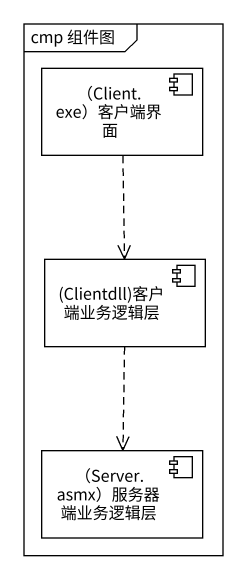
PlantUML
@startuml
mainframe cmp 组件图
component "（Client.exe）客户端界面" as Client_exe_客户端界面
component "(Clientdll)客户端业务逻辑层" as Clientdll_客户端业务逻辑层
component "（Server.asmx）服务器端业务逻辑层" as Server_asmx_服务器端业务逻辑层
Client_exe_客户端界面 ..> Clientdll_客户端业务逻辑层
Clientdll_客户端业务逻辑层 ..> Server_asmx_服务器端业务逻辑层
@enduml
